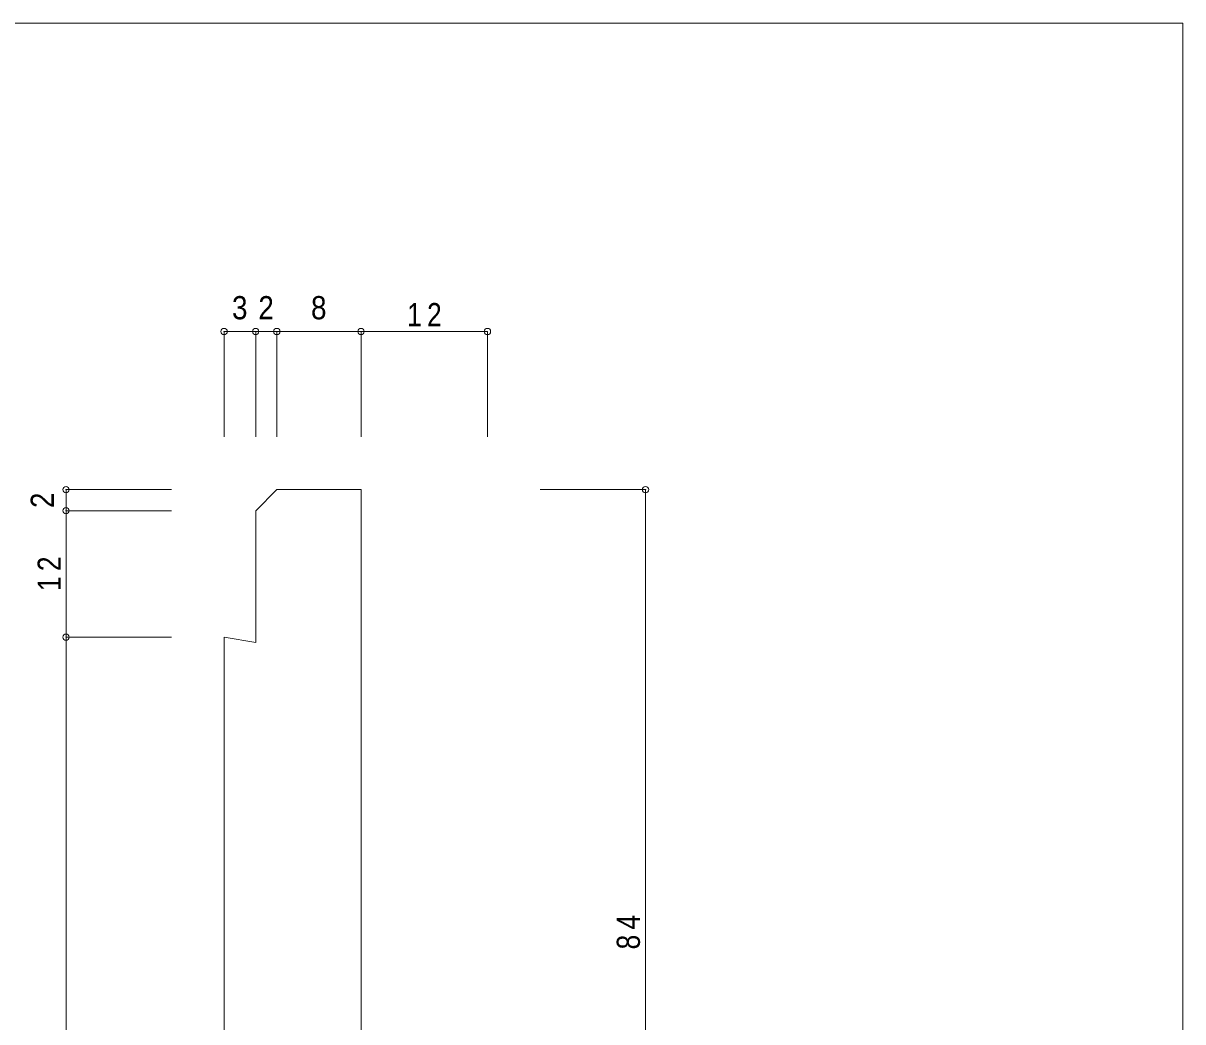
# Model space of a CAD drawing. Units: millimetres at full size, sheet at 1:1. Extents: x -141 to 141, y -98 to 98.
# Drawn here: x 30.9 to 141, y 2.8 to 97.5 of the extents above; entities that cross this region are included whole.
import ezdxf
from ezdxf.enums import TextEntityAlignment as Align

# ---------------------------------------------------------------- set-up
doc = ezdxf.new("R2010")
doc.units = ezdxf.units.MM
doc.header["$PDMODE"] = 32
doc.header["$PDSIZE"] = 0.6
for name, color, linetype, lineweight in [('0-0_ＫＢ製品', 2, 'Continuous', 9), ('0-3_寸法', 4, 'Continuous', 9), ('F-0_図面枠', 5, 'Continuous', 9)]:
    doc.layers.add(name, color=color, linetype=linetype, lineweight=lineweight)
doc.styles.add('HGｺﾞｼｯｸM', font='')
doc.styles.get('HGｺﾞｼｯｸM').set_extended_font_data('HGｺﾞｼｯｸM')

msp = doc.modelspace()

# ---------------------------------------------------------------- linework, layer by layer
at = {"layer": '0-0_ＫＢ製品'}
for p in [(55, 53.25), (63, -30.75)]:
    msp.add_line(p, (63, 53.25), dxfattribs=at)
for points in [[(55, 53.25), (53, 51.25), (53, 38.75)], [(50, -39.75), (50, 39.25), (53, 38.75)]]:
    msp.add_lwpolyline(points, dxfattribs=at)
at = {"layer": '0-3_寸法'}
for p, q in [((50, 68.25), (53, 68.25)), ((50, 68.25), (50, 58.25)), ((53, 68.25), (53, 58.25)), ((53, 68.25), (55, 68.25)), ((55, 68.25), (55, 58.25)), ((55, 68.25), (63, 68.25)), ((63, 68.25), (63, 58.25)), ((63, 68.25), (75, 68.25)), ((75, 68.25), (75, 58.25)), ((35, 51.25), (35, 53.25)), ((35, 53.25), (45, 53.25)), ((90, 53.25), (80, 53.25)), ((90, -30.75), (90, 53.25)), ((35, 39.25), (35, 51.25)), ((35, 51.25), (45, 51.25)), ((35, -40.75), (35, 39.25)), ((35, 39.25), (45, 39.25))]:
    msp.add_line(p, q, dxfattribs=at)
for p in [(50, 68.25), (53, 68.25), (55, 68.25), (63, 68.25), (75, 68.25), (35, 53.25), (90, 53.25), (35, 51.25), (35, 39.25)]:
    msp.add_point(p, dxfattribs=at)
at = {"layer": 'F-0_図面枠'}
for p, q in [((-141, 97.5), (141, 97.5)), ((141, 97.5), (141, -97.5))]:
    msp.add_line(p, q, dxfattribs=at)

# ---------------------------------------------------------------- texts
at = {"layer": '0-3_寸法', "color": 7, "style": 'HGｺﾞｼｯｸM', "width": 0.9}
for s, p in [('3', (50.75, 68.75)), ('2', (53.25, 68.75)), ('8', (58.25, 68.75))]:
    msp.add_text(s, height=2.199, dxfattribs=at).set_placement(p, align=Align.BOTTOM_LEFT)
msp.add_text('2', height=2.199, rotation=90, dxfattribs=at).set_placement((34.5, 51.5), align=Align.BOTTOM_LEFT)
at = {"layer": '0-3_寸法', "color": 7, "insert": (67.375, 68.75), "char_height": 2.199, "attachment_point": 7, "style": 'HGｺﾞｼｯｸM'}
msp.add_mtext('\\T1.36;\\W0.85;12', dxfattribs=at)
at = {"layer": '0-3_寸法', "color": 7, "char_height": 2.199, "attachment_point": 7, "rotation": 90, "style": 'HGｺﾞｼｯｸM'}
for s, insert in [('\\T1.36;\\W0.85;12', (34.5, 43.625)), ('\\T1.36;\\W0.85;84', (89.5, 9.625))]:
    msp.add_mtext(s, dxfattribs=dict(at, insert=insert))

doc.saveas('drawing.dxf')
